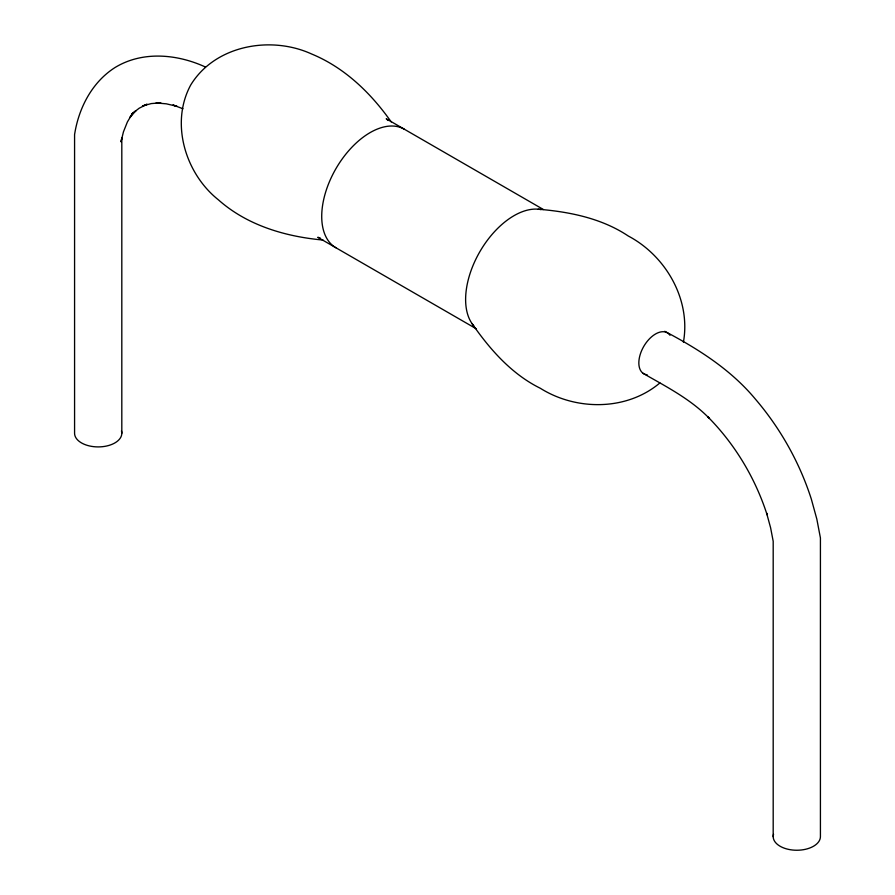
<?xml version="1.0" encoding="UTF-8"?>
<svg xmlns="http://www.w3.org/2000/svg" width="895" height="895" viewBox="0 0 895 895"><rect width="100%" height="100%" fill="white"/><g stroke="black" fill="none" stroke-linecap="round" stroke-linejoin="round"><path stroke-width="1.34" d="M683.411 342.214C691.074 299.501 665.813 255.847 628.245 235.989C601.787 218.29 569.511 211.791 538.197 209.206M659.895 382.937C626.735 410.928 576.302 410.883 540.323 388.273C511.761 374.211 490.001 349.52 472.101 323.688M323.017 240.039C285.348 236.638 247.109 225.372 218.391 199.82C185.366 173.574 169.972 123.174 190.758 84.935C215.136 45.119 270.883 35.352 311.617 53.991C344.631 67.606 370.91 93.058 391.216 121.91M320.287 238.059L317.781 237.287L476.207 328.756M205.123 66.879C176.941 53.98 142.305 50.814 114.974 67.561C91.961 82.25 78.659 108.138 74.576 134.608L74.576 433.269A23.617 13.638 0 0 0 100.251 446.862A23.617 13.638 0 0 0 121.451 430.898M182.972 108.754L172.936 104.983L176.997 106.326L166.302 103.82L156.043 102.97L160.809 102.802L151.289 103.585L142.462 106.002L147.149 104.223L139.172 108.217L132.113 113.732L135.984 110.577L129.887 117.581L132.471 113.452L127.381 121.977L123.465 131.789L121.004 141.835L121.809 137.942L121.809 433.269M543.444 209.531L386.215 118.755L388.139 120.545M664.728 331.307C698.223 348.905 730.812 369.601 755.257 398.957C780.328 428.224 799.571 462.435 811.34 499.13L816.833 519.111L820.424 537.951L820.424 836.612A23.617 13.638 0 0 1 794.749 850.194A23.617 13.638 0 0 1 773.548 834.241M642.677 373.114C665.981 386.562 690.504 398.935 709.444 418.502L707.967 416.958C735.03 444.312 755.324 478.198 767.104 514.804L766.59 513.059L770.606 527.781L773.19 541.274L773.19 836.612M473.768 325.825A68.434 39.514 -60 0 1 479.787 251.808A68.434 39.514 -60 0 1 540.882 209.575M335.893 247.747A68.434 39.514 -60 0 1 335.893 168.73A68.434 39.514 -60 0 1 404.327 129.216M647.186 374.792A23.617 13.638 -60 0 1 643.729 346.454A23.617 13.638 -60 0 1 670.008 335.278"/></g></svg>
